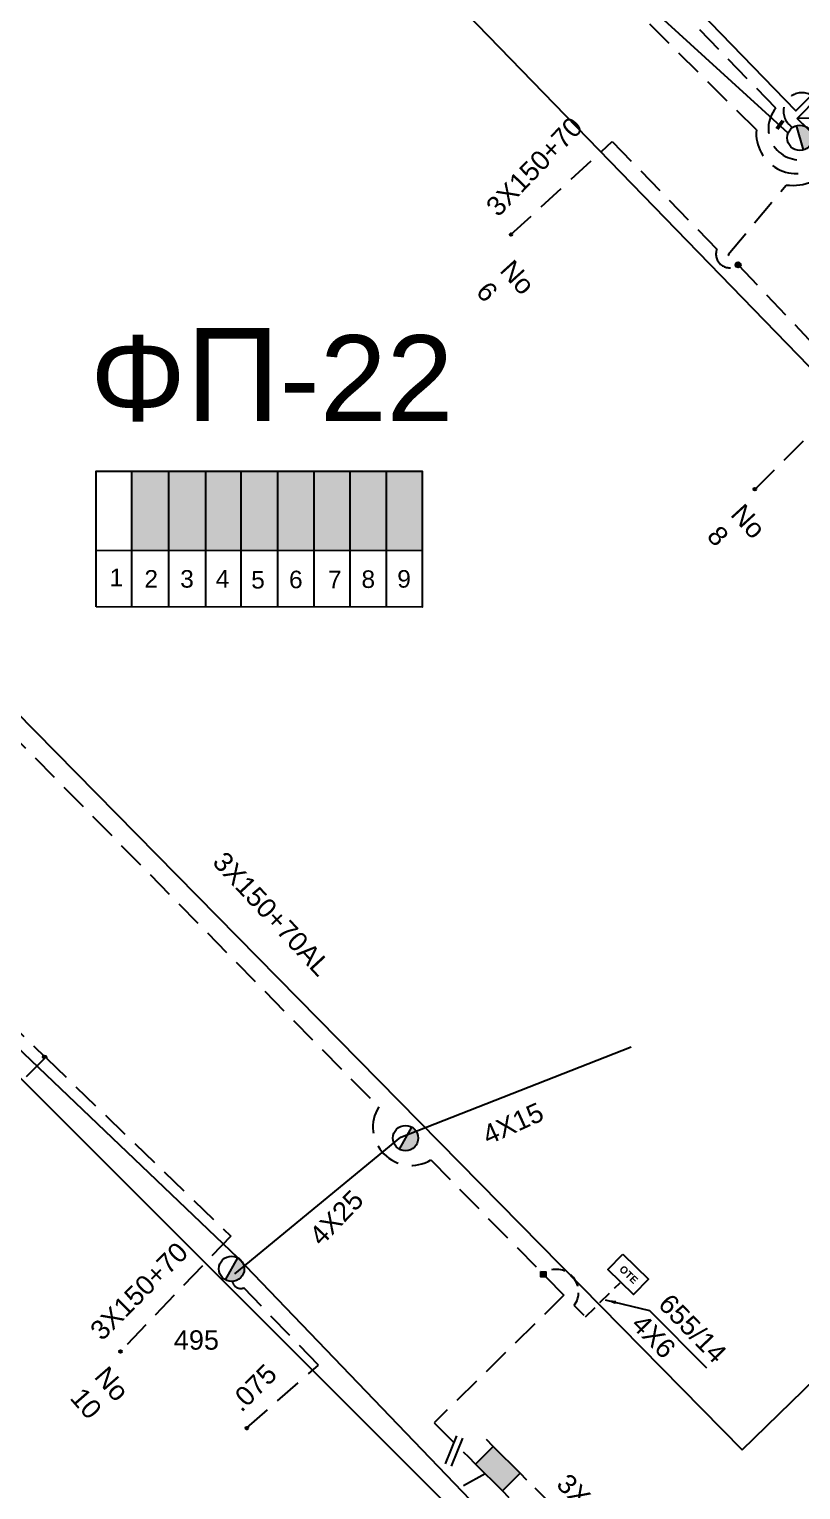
# Model space of a CAD drawing. Header units: millimetres. Extents: x 1421 to 13344, y 800 to 1949.
# Drawn here: x 12058.9 to 12130.7, y 1134.1 to 1270.1 of the extents above; entities that cross this region are included whole.
import ezdxf

# ---------------------------------------------------------------- set-up
doc = ezdxf.new("R2010")
doc.units = ezdxf.units.MM
doc.linetypes.add('DASHED', pattern=[19.05, 12.7, -6.35])
for name, color, linetype in [('Link Box 4 Διευθύνσεων', 7, 'Continuous'), ('Pillar OTE', 7, 'Continuous'), ('Άγνωστα', 7, 'Continuous'), ('Γυμνά εναέρια ΧΤ και ΦΟΠ (3Φ)   4x50+16AL', 7, 'Continuous'), ('Εναέρια παροχή ΧΤ 4x25', 7, 'SYN_LINE'), ('Επιγραφές - Σχήματα', 7, 'Continuous'), ('Καλώδια ΧΤ   3x150+50CU', 7, 'DASHED'), ('Καλώδια ΧΤ   3x150+70AL', 7, 'DASHED'), ('Καλώδια ΧΤ   3x150AL+50CU', 7, 'DASHED'), ('Μηχανική τομή', 7, 'Continuous'), ('Στύλος ΦΜ', 7, 'Continuous'), ('Στύλος ΦΜ @ 1', 7, 'Continuous'), ('Συνδέσεις', 7, 'Continuous'), ('Τομή', 7, 'Continuous'), ('Υποσταθμός εναέριος 2 στύλων', 7, 'Continuous'), ('Υποσταθμός πόλεως', 7, 'Continuous'), ('Υπόβαθρο ΔΕΗ', 7, 'Continuous'), ('Υπόγεια Καλώδια Δικτύου ΧΤ   .075', 7, 'DASHED'), ('Υπόγεια καλώδια Παροχών ΧΤ   4x6', 7, 'DASHED')]:
    doc.layers.add(name, color=color, linetype=linetype)
doc.styles.get("Standard").update_dxf_attribs({"font": 'ARIAL.TTF'})
doc.linetypes.add('SYN_LINE', pattern='A,0.5,-0.0001,["/\\/\\/\\/",Standard,S=0.1,R=0,X=0,Y=-0.05],-0.25', length=0.7501)
doc.dimstyles.new('ISO-25', dxfattribs={"dimtxt": 2.5, "dimasz": 2.5, "dimexe": 1.25, "dimexo": 0.625, "dimtad": 1, "dimtxsty": 'Standard', "dimcen": 2.5, "dimadec": 0, "dimazin": 0, "dimtfac": 1, "dimtmove": 0, "dimatfit": 3, "dimfxl": 1, "dimarcsym": 0})

# ---------------------------------------------------------------- blocks, each defined once
blk = doc.blocks.new('LINK BOX 4 ΑΝΑΧΩΡΗΣΕΩΝ')
at = {"layer": 'Link Box 4 Διευθύνσεων', "ltscale": 40}
blk.add_hatch(color=256, dxfattribs=at).paths.add_polyline_path([(-3.54, 0), (-3.54, -4.67), (3.54, -4.67), (3.54, 0)])
for p, q in [((-3.54, 0), (-5.33, 0)), ((5.33, 0), (3.54, 0)), ((-3.54, -4.67), (-5.33, -4.67)), ((5.33, -4.67), (3.54, -4.67))]:
    blk.add_line(p, q, dxfattribs=at)
blk.add_lwpolyline([(-3.54, -4.67), (-3.54, 0), (3.54, 0), (3.54, -4.67)], close=True, dxfattribs=at)
blk = doc.blocks.new('ΥΠΑΡΧΩΝ ΤΣΙΜΕΝΤΕΝΙΟΣ ΣΤΥΛΟΣ')
at = {"layer": 'Στύλος ΦΜ'}
blk.add_hatch(color=7, dxfattribs=at).paths.add_polyline_path([(-1.29, -2.28, 0.574793), (2.62, 0, 0.268822), (1.3, 2.27)])
at = {"layer": 'Στύλος ΦΜ', "color": 7}
blk.add_line((-1.29, -2.28), (1.3, 2.27), dxfattribs=at)
blk.add_circle((0, 0), 2.62, dxfattribs=at)
at = {"layer": 'Στύλος ΦΜ', "flags": 4}
for tag, p in [('ΑΡΙΘΜΟΣ', (-4.68, 8.05)), ('ΤΥΠΟΣ', (-4.91, 3.03))]:
    blk.add_attdef(tag, p, '', height=4, dxfattribs=at)
blk = doc.blocks.new('ΥΠΟΣΤΑΘΜΟΣ ΕΝΑΕΡΙΟΣ ΕΠΙ 2 ΣΤΥΛΩΝ')
at = {"layer": 'Υποσταθμός εναέριος 2 στύλων', "linetype": 'Continuous'}
for points in [[(-11.97, -2.11, 0.574793), (-8.45, -0.07, 0.268822), (-9.64, 1.98)], [(9.68, -2.15, 0.574793), (13.19, -0.1, 0.268822), (12.01, 1.95)]]:
    blk.add_hatch(color=256, dxfattribs=at).paths.add_polyline_path(points)
for p, q in [((-11.97, -2.11), (-9.64, 1.98)), ((9.68, -2.15), (12.01, 1.95))]:
    blk.add_line(p, q, dxfattribs=at)
for centre in [(-10.81, -0.07), (10.84, -0.1)]:
    blk.add_circle(centre, 2.36, dxfattribs=at)
at = {"layer": 'Υποσταθμός πόλεως', "linetype": 'Continuous', "ltscale": 40}
blk.add_lwpolyline([(-8.57, 2.82), (8.57, 2.82), (8.57, -2.82), (-8.57, -2.82)], close=True, dxfattribs=at)
for points in [[(-5.75, 0), (-8.57, 2.82)], [(5.75, 0), (8.57, 2.82)], [(-8.57, -2.82), (-5.75, 0)], [(-5.75, 0), (5.75, 0)], [(8.57, -2.82), (5.75, 0)]]:
    blk.add_lwpolyline(points, dxfattribs=at)
at = {"layer": 'Υποσταθμός εναέριος 2 στύλων', "ltscale": 40, "flags": 1}
for tag, p in [('ΜΕΤΑΣΧΗΜΑΤΙΣΜΟΣ', (14.09, 2.51)), ('ΙΣΧΥΣ', (14.07, -0.28)), ('ΑΡΙΘΜΟΣ', (14.19, -3))]:
    blk.add_attdef(tag, p, '', height=1.8, dxfattribs=at)
blk = doc.blocks.new('ΜΗΧΑΝΙΚΗ ΤΟΜΗ')
at = {"layer": 'Μηχανική τομή', "ltscale": 40}
for p, q in [((-1.89, 0.78), (1.89, 0.78)), ((1.89, 0), (-1.89, 0))]:
    blk.add_line(p, q, dxfattribs=at)
blk = doc.blocks.new('_ΣΥΝΔΕΣΗ')
at = {"layer": 'Συνδέσεις', "linetype": 'SYN_LINE', "ltscale": 40}
blk.add_hatch(color=256, dxfattribs=at).paths.add_polyline_path([(0.5, -0.01, 1), (-0.5, -0.01, 1)])
at = {"layer": 'Συνδέσεις'}
blk.add_circle((0, -0.01), 0.5, dxfattribs=at)
blk = doc.blocks.new('ΤΟΜΗ')
at = {"layer": 'Τομή', "ltscale": 40}
for p, q in [((-5.68, 0), (5.68, 0)), ((5.68, -2.33), (-5.68, -2.33))]:
    blk.add_line(p, q, dxfattribs=at)
blk = doc.blocks.new('PILLAR ΟΤΕ')
at = {"layer": 'Pillar OTE', "ltscale": 40}
blk.add_lwpolyline([(-3.31, 2.02), (3.39, 2.02), (3.39, -1.99), (-3.31, -1.99)], close=True, dxfattribs=at)
at = {"layer": 'Pillar OTE', "insert": (-1.81, 0.71), "char_height": 1.3575, "width": 109.961, "attachment_point": 1}
blk.add_mtext('{\\fArial|b1|i0|c161|p34;OTE}', dxfattribs=at)
blk = doc.blocks.new('TSONTA XT1')
at = {"ltscale": 40}
h = blk.add_hatch(color=256, dxfattribs=at)
h.dxf.hatch_style = 1
h.paths.add_polyline_path([(595.96, 2487.66), (597.07, 2488.77), (595.96, 2489.87), (594.85, 2488.77)])
blk.add_lwpolyline([(594.85, 2488.77), (595.96, 2489.87), (597.07, 2488.77), (595.96, 2487.66)], close=True, dxfattribs=at)

msp = doc.modelspace()

# ---------------------------------------------------------------- hatches: boundary and pattern name
at = {"layer": 'Καλώδια ΧΤ   3x150+50CU', "linetype": 'DASHED', "ltscale": 0.2}
h = msp.add_hatch(color=30, dxfattribs=at)
h.dxf.hatch_style = 1
h.paths.add_polyline_path([(12071.89875, 1228.94384), (12068.45888, 1228.94406), (12068.45842, 1221.58347), (12071.89829, 1221.58013)])
h = msp.add_hatch(color=85, dxfattribs=at)
h.dxf.hatch_style = 1
h.paths.add_polyline_path([(12075.33832, 1228.94363), (12071.89875, 1228.94384), (12071.89829, 1221.58013), (12075.33786, 1221.57679)])
h = msp.add_hatch(color=1, dxfattribs=at)
h.dxf.hatch_style = 1
h.paths.add_polyline_path([(12078.63588, 1228.94342), (12075.33832, 1228.94363), (12075.33786, 1221.57679), (12078.63542, 1221.57358)])
h = msp.add_hatch(color=133, dxfattribs=at)
h.dxf.hatch_style = 1
h.paths.add_polyline_path([(12082.02188, 1228.94321), (12078.63588, 1228.94342), (12078.63542, 1221.57358), (12082.02141, 1221.5703)])
h = msp.add_hatch(color=5, dxfattribs=at)
h.dxf.hatch_style = 1
h.paths.add_polyline_path([(12085.41852, 1228.943), (12082.02188, 1228.94321), (12082.02141, 1221.5703), (12085.41806, 1221.567)])
h = msp.add_hatch(color=173, dxfattribs=at)
h.dxf.hatch_style = 1
h.paths.add_polyline_path([(12088.75557, 1228.94279), (12085.41852, 1228.943), (12085.41806, 1221.567), (12088.7551, 1221.56376)])
h = msp.add_hatch(color=151, dxfattribs=at)
h.dxf.hatch_style = 1
h.paths.add_polyline_path([(12092.14394, 1228.94258), (12088.75557, 1228.94279), (12088.7551, 1221.56376), (12092.14348, 1221.56047)])
h = msp.add_hatch(color=2, dxfattribs=at)
h.dxf.hatch_style = 1
h.paths.add_polyline_path([(12095.46404, 1228.94237), (12092.14394, 1228.94258), (12092.14348, 1221.56047), (12095.46358, 1221.55724)])

# ---------------------------------------------------------------- linework, layer by layer
at = {"layer": 'Pillar OTE', "ltscale": 40}
for points in [[(12065.13018, 1216.30398), (12065.13097, 1228.94427), (12095.46404, 1228.94237), (12095.46325, 1216.27461), (12065.13018, 1216.30491)], [(12068.45809, 1216.30158), (12068.45888, 1228.94406)], [(12071.89796, 1216.29815), (12071.89875, 1228.94384)], [(12075.33753, 1216.29471), (12075.33832, 1228.94363)], [(12078.63509, 1216.29142), (12078.63588, 1228.94342)], [(12082.02108, 1216.28804), (12082.02188, 1228.94321)], [(12085.41773, 1216.28465), (12085.41852, 1228.943)], [(12088.75477, 1216.28131), (12088.75557, 1228.94279)], [(12092.14315, 1216.27793), (12092.14394, 1228.94258)], [(12065.13051, 1221.5867), (12095.46358, 1221.55724)]]:
    msp.add_lwpolyline(points, dxfattribs=at)
at = {"layer": 'Άγνωστα', "color": 62, "linetype": 'DASHED', "ltscale": 0.2}
msp.add_lwpolyline([(12126.45977, 1227.25676), (12135.80586, 1236.63872)], dxfattribs=at)
at = {"layer": 'Γυμνά εναέρια ΧΤ και ΦΟΠ (3Φ)   4x50+16AL', "color": 2, "linetype": 'Continuous', "ltscale": 0.2}
msp.add_lwpolyline([(12129.52154, 1260.41894), (12114.13586, 1274.49597), (12091.23862, 1298.61219), (12073.11482, 1319.54096)], dxfattribs=at)
at = {"layer": 'Γυμνά εναέρια ΧΤ και ΦΟΠ (3Φ)   4x50+16AL', "color": 1, "linetype": 'Continuous', "ltscale": 0.2}
msp.add_lwpolyline([(12102.19589, 1130.76904), (12078.31703, 1155.68141), (12052.19663, 1180.59887)], dxfattribs=at)
at = {"layer": 'Εναέρια παροχή ΧΤ 4x25', "color": 1, "ltscale": 20}
msp.add_lwpolyline([(12078.03755, 1154.19494), (12093.48663, 1166.91365), (12114.90035, 1175.34478)], dxfattribs=at)
at = {"layer": 'Καλώδια ΧΤ   3x150+50CU', "color": 85, "linetype": 'DASHED', "ltscale": 0.2}
msp.add_lwpolyline([(12133.56937, 1261.03542, -1.465456707), (12128.36694, 1262.75701), (12117.649, 1273.82127, 0.715770807), (12113.03325, 1278.58616), (12094.49802, 1297.7203, 1.086241703), (12091.21009, 1301.11446), (12074.99803, 1318.81, 0.381787666), (12073.81807, 1322.56508), (12099.24759, 1346.8483, -0.47341334), (12103.68378, 1348.8394), (12133.72961, 1377.3828, 0.950535332), (12137.88743, 1381.5644), (12150.3985, 1393.44987)], format="xyb", dxfattribs=at)
at = {"layer": 'Καλώδια ΧΤ   3x150+50CU', "color": 2, "linetype": 'DASHED', "ltscale": 0.2}
msp.add_lwpolyline([(12121.75482, 1112.38149, 0.154468032), (12121.94882, 1114.77116), (12115.32383, 1120.62061, 0.26241815), (12115.85983, 1124.33576), (12105.21979, 1134.98399)], format="xyb", dxfattribs=at)
msp.add_arc((12130.81715, 1262.45967), 1.73165, 40.6851491, 239.9300845, dxfattribs=at)
at = {"layer": 'Καλώδια ΧΤ   3x150+70AL', "color": 62, "ltscale": 0.2}
msp.add_lwpolyline([(12194.02851, 1185.5691), (12194.02851, 1185.5691), (12186.69445, 1178.98647), (12177.92796, 1187.1216), (12180.96554, 1189.79593), (12139.79579, 1232.43436), (12123.94694, 1249.135), (12129.34634, 1255.59358), (12129.34634, 1255.59358, 0.55215378), (12134.60775, 1262.09358)], format="xyb", dxfattribs=at)
at = {"layer": 'Καλώδια ΧΤ   3x150+70AL', "color": 62, "linetype": 'DASHED', "ltscale": 0.2}
msp.add_lwpolyline([(12103.72969, 1250.97686), (12113.14483, 1259.64056), (12122.88945, 1249.61682), (12122.88945, 1249.61682), (12122.88945, 1249.61682), (12122.88945, 1249.61682, 0.761134428), (12124.87092, 1248.16136)], format="xyb", dxfattribs=at)
at = {"layer": 'Καλώδια ΧΤ   3x150+70AL', "color": 2, "linetype": 'DASHED', "ltscale": 0.2}
msp.add_lwpolyline([(12002.54891, 1233.54207), (12003.80175, 1232.28542, -0.67302512), (12003.14078, 1231.64897), (11999.31783, 1235.48037, 0.548609368), (11998.61089, 1234.7551), (12018.31569, 1215.02394, -0.699584446), (12021.7983, 1211.94427), (12050.98081, 1183.45871, -0.545095859), (12053.81106, 1180.71157), (12060.42343, 1174.32887), (12051.95639, 1166.00521)], format="xyb", dxfattribs=at)
at = {"layer": 'Καλώδια ΧΤ   3x150+70AL', "color": 133, "linetype": 'DASHED', "ltscale": 0.2}
msp.add_lwpolyline([(12046.09317, 1221.14836), (12043.42294, 1218.54228), (12091.41879, 1169.73342, 0.785392009), (12096.27766, 1164.79225), (12108.6622, 1152.19792), (12096.58574, 1140.32262), (12099.80247, 1137.10342)], format="xyb", dxfattribs=at)
at = {"layer": 'Καλώδια ΧΤ   3x150+70AL', "color": 2, "ltscale": 0.2}
msp.add_lwpolyline([(12060.31069, 1174.4377, -0.972569919), (12060.50028, 1174.26151), (12077.64818, 1157.70243), (12067.40171, 1146.96919)], format="xyb", dxfattribs=at)
at = {"layer": 'Καλώδια ΧΤ   3x150AL+50CU', "color": 133, "ltscale": 0.2}
msp.add_lwpolyline([(12133.91041, 1261.38295, -1.192233234), (12126.56966, 1260.73451), (12108.39649, 1278.72035), (12079.86694, 1308.45183), (12070.11679, 1318.59093), (12070.39421, 1320.80794), (12095.53665, 1344.5052), (12098.5733, 1347.24493, -0.357061548), (12101.99105, 1350.3285), (12117.47274, 1364.29643), (12139.0182, 1385.15381), (12155.52104, 1400.56058), (12168.99192, 1385.83785)], format="xyb", dxfattribs=at)
at = {"layer": 'Υπόβαθρο ΔΕΗ'}
for points in [[(12074.69037, 1319.86896), (12188.42144, 1427.91297), (12240.63742, 1373.79167), (12186.65165, 1319.44766), (12130.24479, 1262.51948), (12074.69037, 1319.86896)], [(12125.23527, 1137.80596), (12178.78204, 1189.93168), (12063.5856, 1308.73281), (12008.70005, 1256.31517), (12125.23527, 1137.80596)], [(12057.96327, 1072.6273), (11941.03003, 1190.20859), (11991.47587, 1239.0481), (12108.49558, 1121.96584), (12057.91147, 1072.67939)], [(12116.6234, 1150.76692), (12121.92021, 1145.43337)], [(12099.32351, 1134.46551), (12101.32184, 1135.58288)]]:
    msp.add_lwpolyline(points, dxfattribs=at)
at = {"layer": 'Υπόγεια Καλώδια Δικτύου ΧΤ   .075', "color": 1, "ltscale": 0.2}
msp.add_lwpolyline([(12079.15807, 1139.83462), (12085.80326, 1145.69515), (12078.85983, 1152.87637), (12078.85983, 1152.87637), (12078.85983, 1152.87637, -0.465996266), (12077.79711, 1153.48358)], format="xyb", dxfattribs=at)
at = {"layer": 'Υπόγεια καλώδια Παροχών ΧΤ   4x6', "color": 133, "linetype": 'DASHED', "ltscale": 0.1}
msp.add_lwpolyline([(12106.98418, 1154.3904, -0.786344437), (12109.61287, 1151.23115), (12110.6507, 1150.17574), (12113.89251, 1153.36355)], format="xyb", dxfattribs=at)

# ---------------------------------------------------------------- block references
at = {"layer": 'Link Box 4 Διευθύνσεων', "xscale": 0.4999999999999998, "yscale": 0.4999999999999998, "zscale": 0.4999999999999998, "rotation": 314.9779770236301}
msp.add_blockref('LINK BOX 4 ΑΝΑΧΩΡΗΣΕΩΝ', (12103.33665, 1136.86858), dxfattribs=at)
at = {"layer": 'Pillar OTE', "xscale": 0.4999999999999999, "yscale": 0.4999999999999999, "zscale": 0.4999999999999999, "rotation": 315.8289998143053}
msp.add_blockref('PILLAR ΟΤΕ', (12114.62181, 1154.15659), dxfattribs=at)
at = {"layer": 'Μηχανική τομή', "xscale": 0.249999999999919, "yscale": 0.249999999999919, "zscale": 0.249999999999919, "rotation": 53.76313194653991}
msp.add_blockref('ΜΗΧΑΝΙΚΗ ΤΟΜΗ', (12128.84313, 1261.15184), dxfattribs=at)
at = {"layer": 'Στύλος ΦΜ @ 1', "ltscale": 40, "xscale": 0.4499999999998181, "yscale": 0.4499999999998181, "zscale": 0.4499999999998181}
msp.add_blockref('ΥΠΑΡΧΩΝ ΤΣΙΜΕΝΤΕΝΙΟΣ ΣΤΥΛΟΣ', (12093.92243, 1166.83122), dxfattribs=at)
at = {"layer": 'Στύλος ΦΜ @ 1', "ltscale": 40}
ref = msp.add_blockref('ΥΠΑΡΧΩΝ ΤΣΙΜΕΝΤΕΝΙΟΣ ΣΤΥΛΟΣ', (12077.73147, 1154.65952), dxfattribs=dict(at, xscale=0.4499999999998181, yscale=0.4499999999998181, zscale=0.4499999999998181))
ref.add_attrib('ΤΥΠΟΣ', '495', (12072.35738, 1147.12887), dxfattribs={"layer": 'Στύλος ΦΜ', "height": 1.8, "flags": 4})
at = {"layer": 'Συνδέσεις'}
for p, xscale, yscale, zscale in [((12103.72969, 1250.97686), 0.25, 0.25, 0.25), ((12124.87092, 1248.16136), 0.4777242751394019, 0.4777242751394019, 0.4777242751394019), ((12126.43006, 1227.27511), 0.25, 0.25, 0.25), ((12060.28896, 1174.4082), 0.25, 0.25, 0.25), ((12067.40171, 1146.96919), 0.25, 0.25, 0.25), ((12079.1382, 1139.83241), 0.25, 0.25, 0.25)]:
    msp.add_blockref('_ΣΥΝΔΕΣΗ', p, dxfattribs=dict(at, xscale=xscale, yscale=yscale, zscale=zscale))
at = {"layer": 'Συνδέσεις', "xscale": 0.3075184835441075, "yscale": 0.3075184835441075, "zscale": 0.3075184835441075, "rotation": 314.5188200696912}
msp.add_blockref('TSONTA XT1', (11432.53993, 748.21149), dxfattribs=at)
at = {"layer": 'Τομή', "xscale": 0.2499999999998873, "yscale": 0.2499999999998873, "zscale": 0.2499999999998873, "rotation": 248.1909067709115}
msp.add_blockref('ΤΟΜΗ', (12098.69189, 1137.58178), dxfattribs=at)
at = {"layer": 'Υποσταθμός εναέριος 2 στύλων', "xscale": 0.5, "yscale": 0.5, "zscale": 0.5, "rotation": 45.54070698540378}
msp.add_blockref('ΥΠΟΣΤΑΘΜΟΣ ΕΝΑΕΡΙΟΣ ΕΠΙ 2 ΣΤΥΛΩΝ', (12134.38037, 1263.87169), dxfattribs=at)

# ---------------------------------------------------------------- texts
at = {"ltscale": 30, "char_height": 1.63441, "width": 11.2572904, "attachment_point": 1}
for s, insert in [('1', (12066.37634, 1219.8653)), ('2', (12069.6148, 1219.73184)), ('3', (12072.94539, 1219.73184)), ('4', (12076.2489, 1219.73184)), ('5', (12079.5524, 1219.65066)), ('6', (12083.07253, 1219.67772)), ('7', (12086.70098, 1219.67772)), ('8', (12089.81494, 1219.70478)), ('9', (12093.14552, 1219.73184))]:
    msp.add_mtext(s, dxfattribs=dict(at, insert=insert))
at = {"layer": 'Άγνωστα', "color": 7, "char_height": 1.8, "attachment_point": 1}
for s, insert, rotation in [('3X150+70', (12101.24137, 1253.79039), 46.0651584), ('4X15', (12100.86204, 1167.80939), 24.3566929), ('3X150+70', (12064.39402, 1149.14466), 44.9799402), ('655/14', (12118.61556, 1152.4972), 314.0766379), ('4X6', (12116.10864, 1150.61803), 314.0766379), ('3X150+70', (12109.11631, 1135.74956), 315.3018836)]:
    msp.add_mtext_dynamic_manual_height_columns(s, width=1.8, gutter_width=12.5, heights=[0.04535], dxfattribs=dict(at, insert=insert, rotation=rotation))
at = {"layer": 'Άγνωστα', "color": 7}
note = msp.add_mtext_dynamic_manual_height_columns('No ', width=1.8, gutter_width=1.84475, heights=[0.04535, 0], dxfattribs=dict(at, insert=(12101.48911, 1251.50124), char_height=1.8, attachment_point=1, rotation=312.1418124))
for column, words in zip(note.columns.linked_columns, ['6']):
    column.text = words
note = msp.add_mtext_dynamic_manual_height_columns('No ', width=1.8, gutter_width=1.84043, heights=[0.04535, 0], dxfattribs=dict(at, insert=(12122.93434, 1228.75164), char_height=1.8, attachment_point=1, rotation=312.5708959))
for column, words in zip(note.columns.linked_columns, ['8']):
    column.text = words
note = msp.add_mtext_dynamic_manual_height_columns('No ', width=1.8, gutter_width=1.71691, heights=[0.04535, 0], dxfattribs=dict(at, insert=(12063.89898, 1148.3999), char_height=1.8, attachment_point=1, rotation=311.1190467))
for column, words in zip(note.columns.linked_columns, ['10']):
    column.text = words
at = {"layer": 'Εναέρια παροχή ΧΤ 4x25', "color": 7, "insert": (12084.78328, 1157.94188), "char_height": 1.8, "attachment_point": 1, "rotation": 46.0651584}
msp.add_mtext_dynamic_manual_height_columns('4X25', width=1.8, gutter_width=12.5, heights=[0.04535], dxfattribs=at)
at = {"layer": 'Καλώδια ΧΤ   3x150+70AL', "color": 7, "insert": (12077.17205, 1193.68251), "char_height": 1.8, "attachment_point": 1, "rotation": 312.8994265}
msp.add_mtext_dynamic_manual_height_columns('3X150+70AL', width=1.8, gutter_width=12.5, heights=[0.04535], dxfattribs=at)
at = {"layer": 'Υπόβαθρο ΔΕΗ', "insert": (12064.56027, 1242.2755), "char_height": 8, "attachment_point": 1}
msp.add_mtext_dynamic_manual_height_columns('Φ{\\H1.0833x;Π}-22', width=84.657329, gutter_width=12.5, heights=[0], dxfattribs=at)
at = {"layer": 'Υπόγεια Καλώδια Δικτύου ΧΤ   .075', "color": 7, "insert": (12077.36805, 1142.4911), "char_height": 1.8, "attachment_point": 1, "rotation": 44.9799402}
msp.add_mtext_dynamic_manual_height_columns('.075', width=1.8, gutter_width=12.5, heights=[0.04535], dxfattribs=at)

# ---------------------------------------------------------------- leaders
at = {"layer": 'Επιγραφές - Σχήματα', "ltscale": 40}
msp.add_leader([(12112.51062, 1151.75845), (12116.6234, 1150.76692)], dimstyle='ISO-25', override={"dimasz": 1, "dimtad": 0}, dxfattribs=at)

doc.saveas('drawing.dxf')
